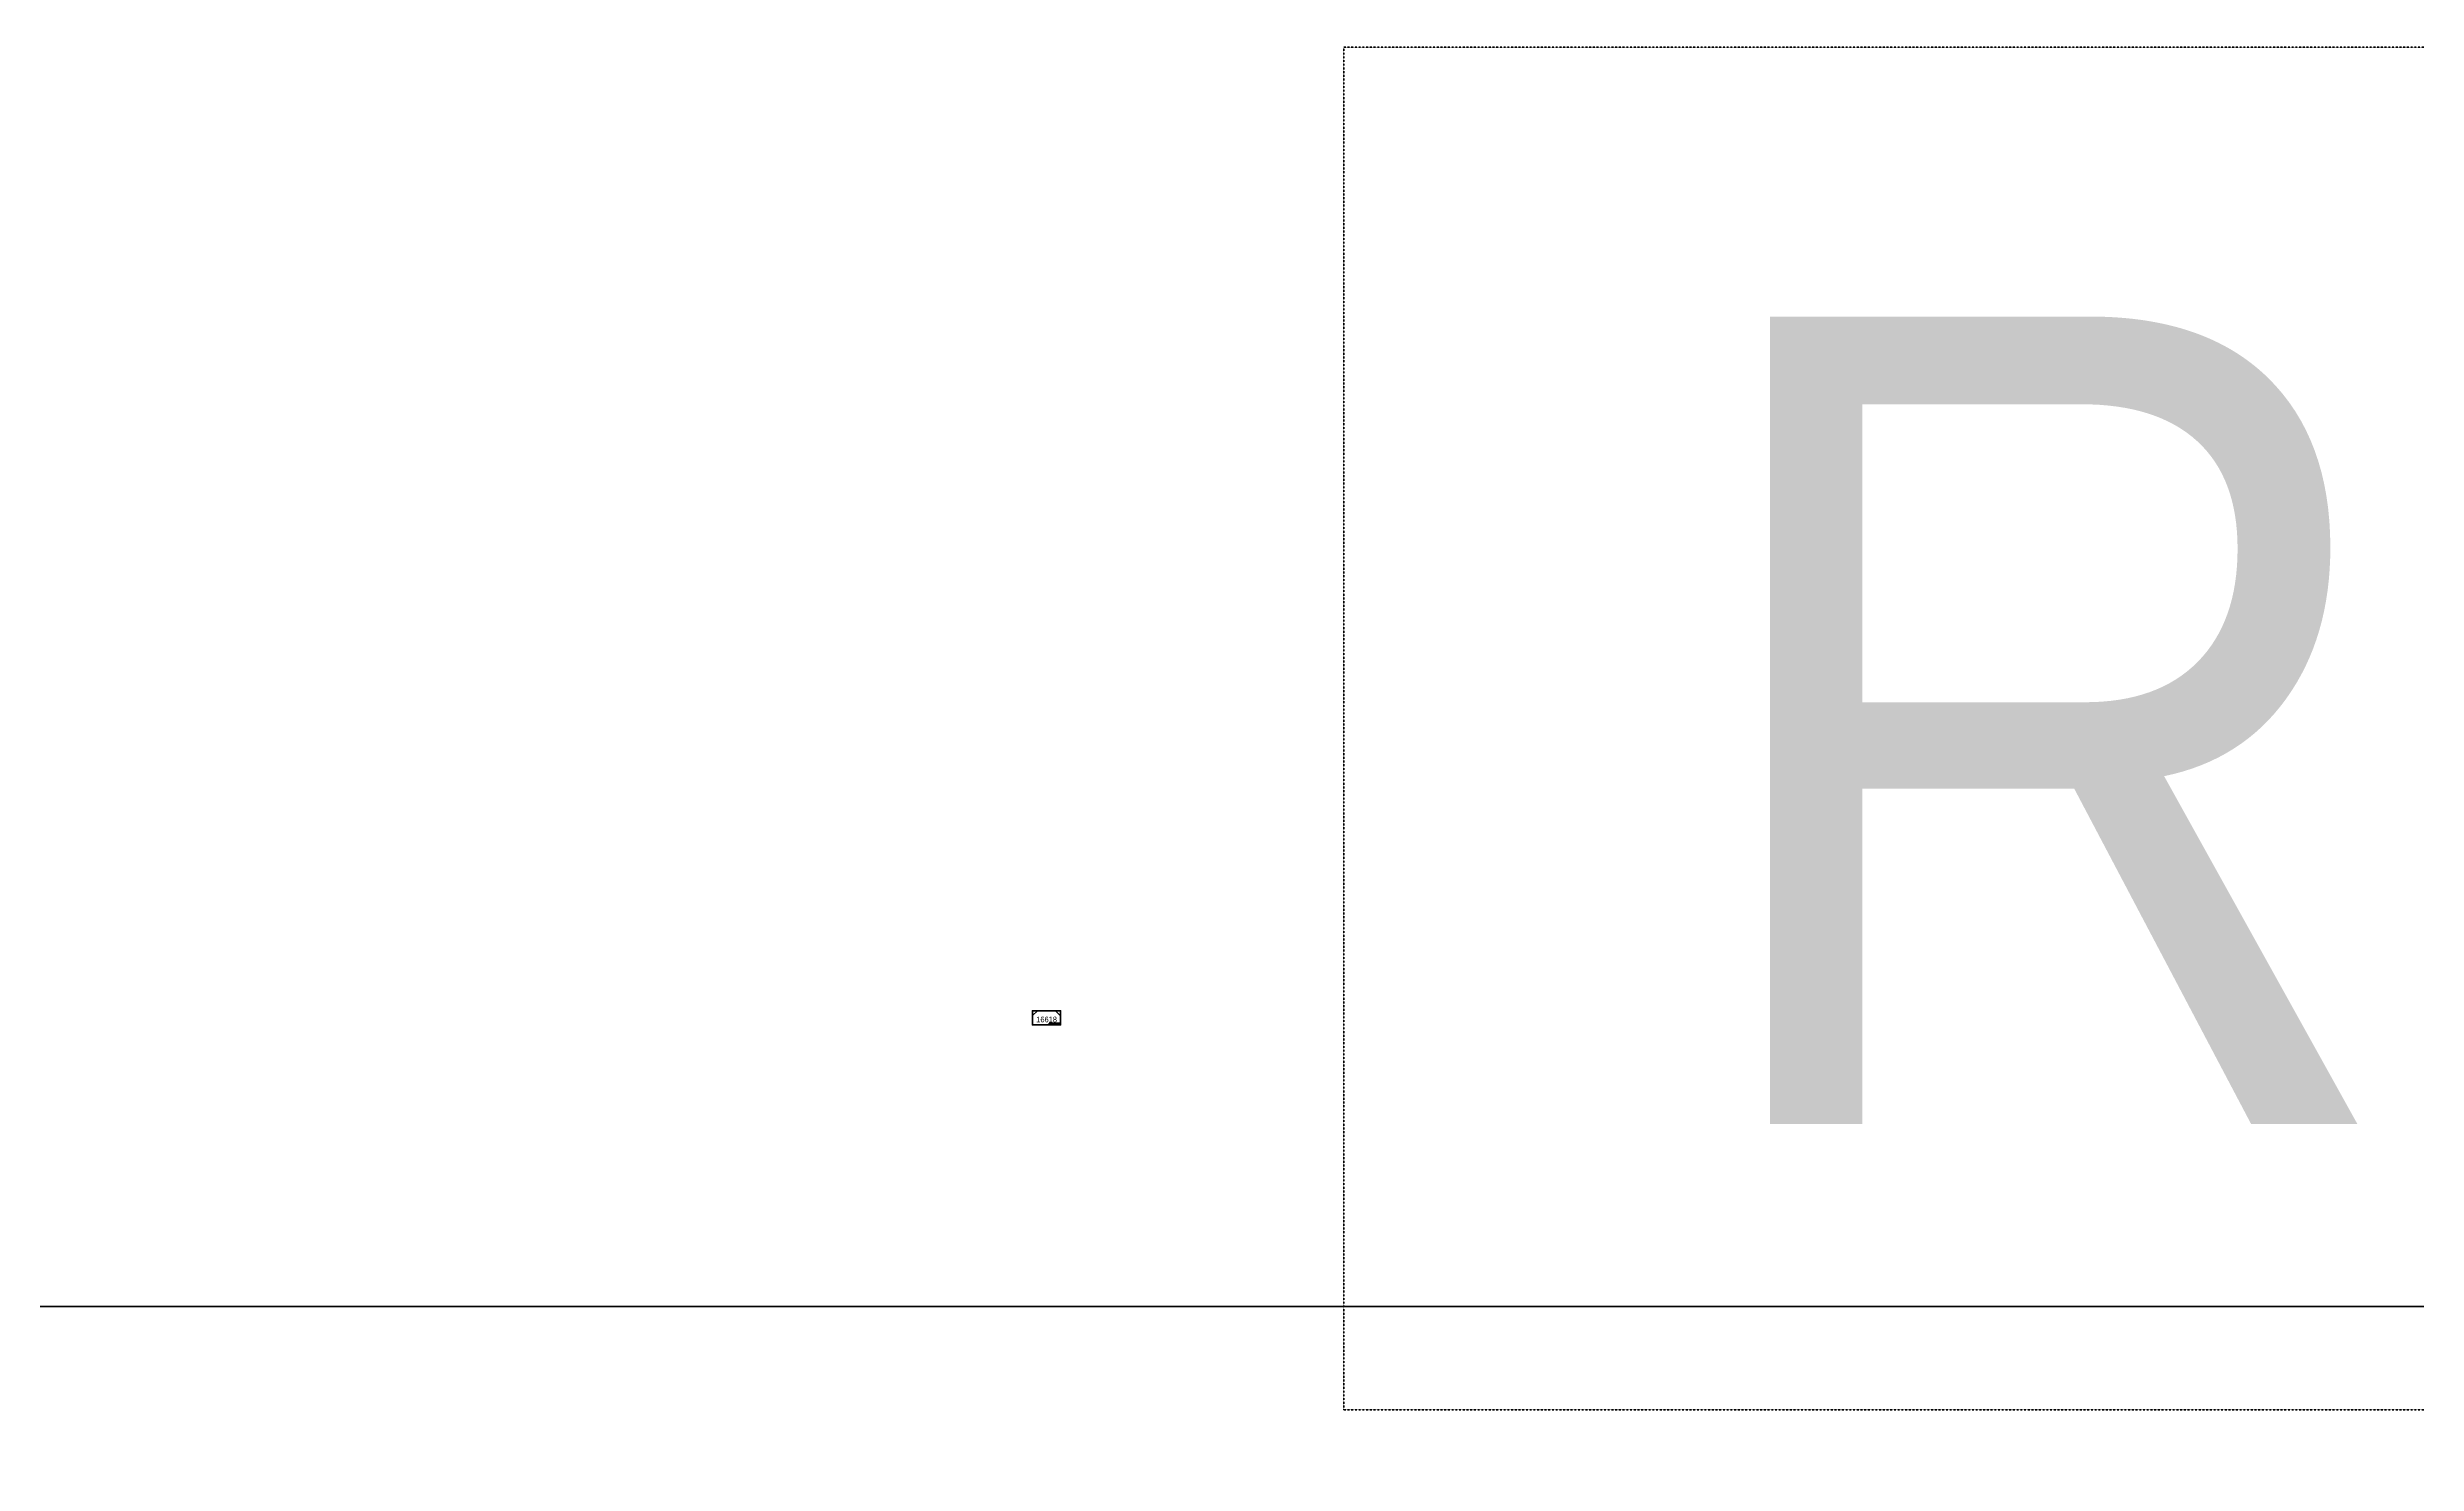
# Model space of a CAD drawing. Header units: metres. Extents: x 65984 to 144644, y -19036 to 23726.
# Drawn here: x 115430 to 116979, y 22732 to 23658 of the extents above; entities that cross this region are included whole.
import ezdxf
from ezdxf.enums import TextEntityAlignment as Align

# ---------------------------------------------------------------- set-up
doc = ezdxf.new("R2010")
doc.units = ezdxf.units.M
doc.header["$MEASUREMENT"] = 0
doc.linetypes.add('DGN Style 3', pattern=[0.013877, 0, -0.013877])
doc.layers.get('0').update_dxf_attribs({"color": 95, "lineweight": 40})
for name, color, linetype, lineweight in [('CONTRACTOR NAME', 95, 'Continuous', 40), ('d_tf no', 6, 'Continuous', 40), ('d_ug cable', 95, 'Continuous', 40), ('d_unit sub', 7, 'Continuous', 40), ('GRID STATION 01', 7, 'Continuous', 40), ('O H MAIN FEEDER', 4, 'Continuous', 100)]:
    doc.layers.add(name, color=color, linetype=linetype, lineweight=lineweight)
doc.styles.add('Style-Arial', font='arial.ttf')
doc.styles.add('Style-msdefault', font='msdefault.shx')

# ---------------------------------------------------------------- blocks, each defined once
blk = doc.blocks.new('*U1236')
at = {"layer": 'CONTRACTOR NAME', "color": 220, "lineweight": 211, "ltscale": 0.498271, "flags": 128}
for points in [[(1.7, -0.5), (-3.7, -0.5), (-3.7, 0.5), (1.7, 0.5)], [(3.7, -0.5), (1.7, -0.5), (1.7, 0.5), (3.7, 0.5)]]:
    blk.add_lwpolyline(points, close=True, dxfattribs=at)
at = {"layer": 'CONTRACTOR NAME', "color": 220, "lineweight": 211, "style": 'Style-msdefault', "width": 0.945946}
for s, height, p in [('2018.12.02', 0.683, (-3.5, 0.3)), ('BDC', 0.572, (2.1, 0.3))]:
    blk.add_text(s, height=height, dxfattribs=at).set_placement(p, align=Align.TOP_LEFT)
blk = doc.blocks.new('TF_8')
at = {"color": 0, "linetype": 'ByBlock', "lineweight": -2}
blk.add_line((6.3, 4.95), (9.9, 1.35), dxfattribs=at)
blk.add_3dface([(-10.1, 4.95), (9.9, 4.95), (9.9, -5.05), (-10.1, -5.05)], dxfattribs=at)
blk = doc.blocks.new('*U2950')
at = {"layer": 'd_unit sub', "color": 220, "linetype": 'Continuous', "lineweight": 40, "flags": 128}
for points in [[(-9.5, 1.4), (-6.1, 4.7), (-9.5, 4.7)], [(9.5, 1.3), (6, 4.7), (9.5, 4.7)]]:
    blk.add_lwpolyline(points, close=True, dxfattribs=at)
at = {"layer": 'd_unit sub', "color": 220, "linetype": 'Continuous', "lineweight": 40, "xscale": 0.94866334575076, "yscale": 0.94866334575076, "zscale": 0.4380515265747434, "rotation": 359.9999999999999}
blk.add_blockref('TF_8', (0.1, 0), dxfattribs=at)

msp = doc.modelspace()

# ---------------------------------------------------------------- linework, layer by layer
at = {"layer": 'd_ug cable', "color": 94, "linetype": 'DGN Style 3', "lineweight": 100, "flags": 128}
msp.add_lwpolyline([(116277.5, 23658.3), (119467.6, 23658.3), (119467.6, 22767.2), (116277.5, 22767.2)], close=True, dxfattribs=at)
at = {"layer": 'O H MAIN FEEDER', "color": 140, "lineweight": 211, "ltscale": 0.498271, "flags": 128}
msp.add_lwpolyline([(106943.9, 22834.8), (144644.1, 22834.8), (144644.1, 19389.5), (106943.9, 19389.5)], close=True, dxfattribs=at)

# ---------------------------------------------------------------- block references
at = {"layer": 'CONTRACTOR NAME', "color": 220, "lineweight": 211, "ltscale": 0.498271}
msp.add_blockref('*U1236', (116088.7, 23019.6), dxfattribs=at)
at = {"layer": 'd_unit sub', "color": 220, "linetype": 'Continuous', "lineweight": 40, "xscale": 0.9742284657550533, "yscale": 0.9742284657550533, "zscale": 0.9742284657550533}
msp.add_blockref('*U2950', (116083.2, 23023.7), dxfattribs=at)

# ---------------------------------------------------------------- texts
at = {"layer": 'd_tf no', "color": 220, "linetype": 'Continuous', "lineweight": 40, "style": 'Style-msdefault', "width": 0.953514}
msp.add_text('16618', height=3.7, dxfattribs=at).set_placement((116076.5, 23024.4), align=Align.TOP_LEFT)
at = {"layer": 'GRID STATION 01', "linetype": 'Continuous', "lineweight": 40, "style": 'Style-Arial', "width": 0.877058}
msp.add_text('REVISED', height=528.04, dxfattribs=at).set_placement((117923.1, 23218.2), align=Align.MIDDLE_CENTER)

doc.saveas('drawing.dxf')
